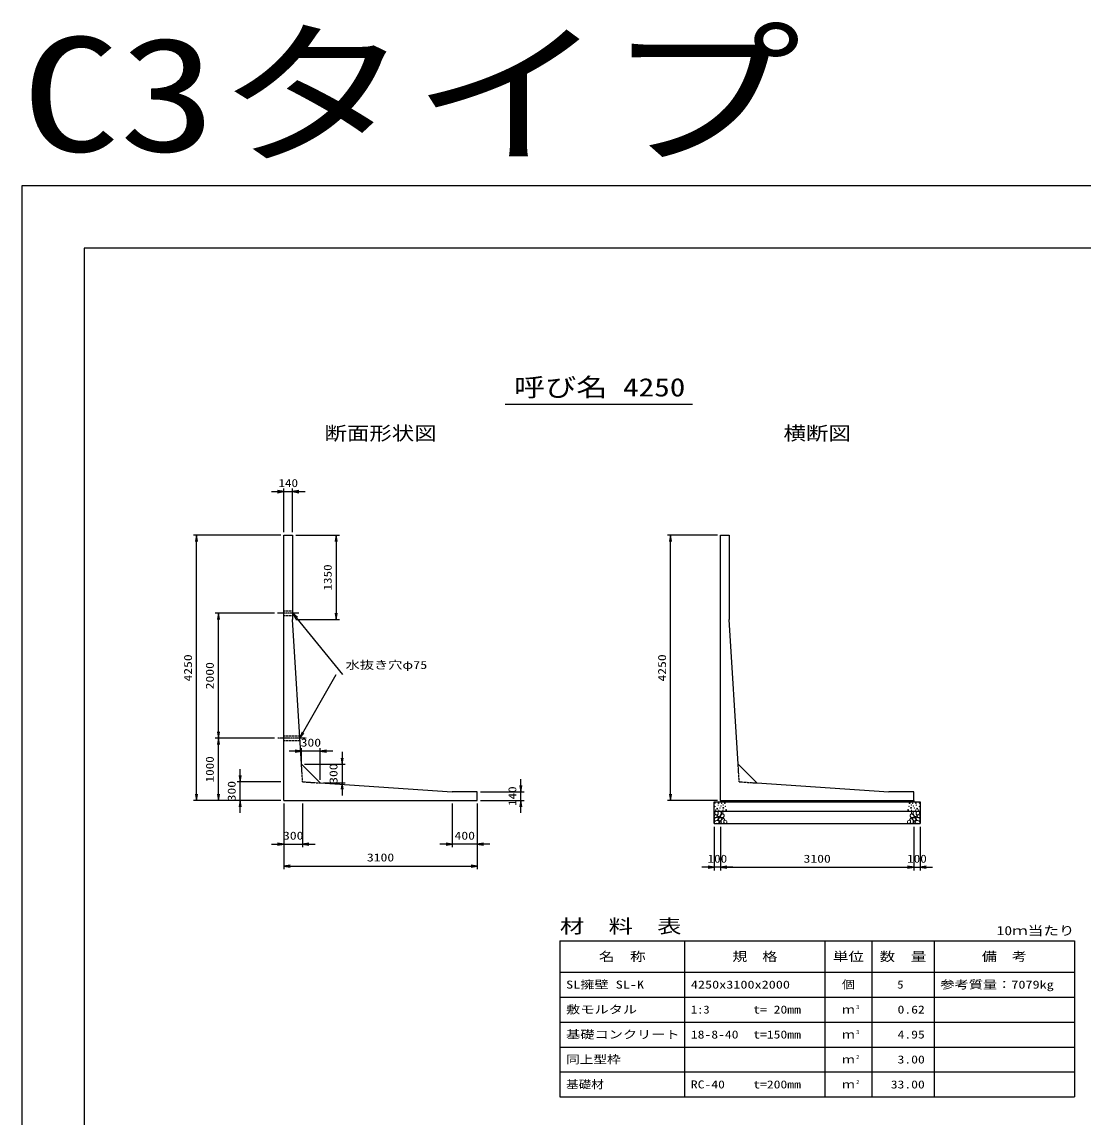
# Model space of a CAD drawing. Units: millimetres at full size. Extents: x 0 to 42050, y 0 to 32328.
# Drawn here: x 0 to 17013, y 14777 to 32328 of the extents above; entities that cross this region are included whole.
import ezdxf
from ezdxf.enums import TextEntityAlignment as Align

# ---------------------------------------------------------------- set-up
doc = ezdxf.new("R2010")
doc.units = ezdxf.units.MM
doc.linetypes.add('CHAIN', pattern=[18.5, 12, -1.5, 3.5, -1.5])
doc.linetypes.add('DASHED_SPACED', pattern=[12, 6, -6])
for name, color, linetype, lineweight in [('D-BMK', 2, 'CHAIN', 25), ('D-DCR-HCHn', 4, 'Continuous', 9), ('D-MTR-FRAM', 7, 'Continuous', 25), ('D-MTR-LINE', 7, 'Continuous', 25), ('D-STR-DIM', 7, 'Continuous', 25), ('D-STR-STRn', 1, 'Continuous', 25), ('D-STR-TXT', 7, 'Continuous', 25), ('D-TTL', 2, 'Continuous', 25), ('D-TTL-TXT', 7, 'Continuous', 25)]:
    doc.layers.add(name, color=color, linetype=linetype, lineweight=lineweight)
doc.layers.add('D-MTR', color=7, linetype='Continuous')
doc.layers.add('D-MTR-TXT', color=7, linetype='Continuous')
doc.styles.add('ＭＳ ゴシック', font='')
doc.styles.get('ＭＳ ゴシック').set_extended_font_data('MS Gothic')

# ---------------------------------------------------------------- blocks, each defined once
blk = doc.blocks.new('open_arrow')
at = {"color": 0, "linetype": 'Continuous', "lineweight": -2}
blk.add_lwpolyline([(7.5, 1.25), (0, 0), (7.5, -1.25)], dxfattribs=at)

msp = doc.modelspace()

# ---------------------------------------------------------------- linework, layer by layer
at = {"layer": 'D-BMK'}
for p, q in [((4440, 22850), (4100, 22850)), ((4556.923, 20850), (4100, 20850))]:
    msp.add_line(p, q, dxfattribs=at)
at = {"layer": 'D-DCR-HCHn'}
for points in [[(11151.198, 19671.594), (11130.395, 19676.217), (11111.904, 19666.971), (11109.592, 19646.168), (11114.215, 19629.988), (11137.33, 19623.053), (11153.51, 19623.053), (11160.444, 19634.611), (11160.444, 19660.037)], [(11169.69, 19673.906), (11162.756, 19653.102), (11165.067, 19629.988), (11148.887, 19604.562), (11169.69, 19593.005), (11192.805, 19604.562), (11206.673, 19623.053), (11211.296, 19653.102), (11206.673, 19669.283), (11192.805, 19676.217)], [(11213.608, 19669.283), (11213.608, 19641.545), (11225.165, 19634.611), (11236.722, 19641.545), (11239.034, 19657.725), (11236.722, 19671.594), (11220.542, 19676.217)], [(14286.392, 19669.283), (14286.392, 19641.545), (14274.835, 19634.611), (14263.278, 19641.545), (14260.966, 19657.725), (14263.278, 19671.594), (14279.458, 19676.217)], [(14330.31, 19673.906), (14337.244, 19653.102), (14334.933, 19629.988), (14351.113, 19604.562), (14330.31, 19593.005), (14307.195, 19604.562), (14293.327, 19623.053), (14288.704, 19653.102), (14293.327, 19669.283), (14307.195, 19676.217)], [(14348.802, 19671.594), (14369.605, 19676.217), (14388.096, 19666.971), (14390.408, 19646.168), (14385.785, 19629.988), (14362.67, 19623.053), (14346.49, 19623.053), (14339.556, 19634.611), (14339.556, 19660.037)], [(11107.281, 19613.808), (11100.346, 19593.005), (11109.592, 19579.136), (11132.707, 19576.824), (11148.488, 19583.599), (11141.952, 19599.939), (11146.575, 19609.185), (11137.33, 19618.431), (11123.461, 19623.053)], [(11151.155, 19537.009), (11168.277, 19562.692), (11166.137, 19569.112), (11142.594, 19575.533), (11121.192, 19573.393), (11106.21, 19560.551), (11104.07, 19545.57), (11106.21, 19530.588), (11123.332, 19526.308)], [(11159.716, 19483.503), (11174.698, 19489.924), (11178.978, 19511.326), (11170.417, 19526.308), (11155.435, 19530.588), (11136.173, 19528.448), (11114.771, 19519.887), (11104.07, 19507.045), (11104.07, 19492.064), (11110.49, 19483.503), (11136.173, 19485.643)], [(11174.313, 19593.005), (11162.756, 19583.759), (11167.379, 19576.824), (11183.559, 19576.824), (11190.493, 19579.136), (11195.116, 19588.382), (11188.182, 19595.316)], [(11211.082, 19537.009), (11221.783, 19562.692), (11213.222, 19573.393), (11187.539, 19573.393), (11176.838, 19569.112), (11166.137, 19554.131), (11166.137, 19541.289), (11176.838, 19524.167), (11189.679, 19522.027)], [(11206.801, 19489.924), (11206.801, 19515.606), (11196.1, 19522.027), (11185.399, 19515.606), (11183.259, 19500.625), (11185.399, 19487.783), (11200.381, 19483.503)], [(11208.985, 19618.431), (11197.427, 19590.693), (11206.673, 19579.136), (11234.411, 19579.136), (11245.968, 19583.759), (11257.525, 19599.939), (11257.525, 19613.808), (11245.968, 19632.299), (11232.099, 19634.611)], [(11247.466, 19485.643), (11253.886, 19504.905), (11251.746, 19526.308), (11266.728, 19549.85), (11247.466, 19560.551), (11226.063, 19549.85), (11213.222, 19532.728), (11208.941, 19504.905), (11213.222, 19489.924), (11226.063, 19483.503)], [(11243.185, 19560.551), (11253.886, 19569.112), (11249.606, 19575.533), (11234.624, 19575.533), (11228.204, 19573.393), (11223.923, 19564.832), (11230.344, 19558.411)], [(11264.588, 19487.783), (11283.85, 19483.503), (11300.972, 19492.064), (11303.112, 19511.326), (11298.831, 19526.308), (11277.429, 19532.728), (11262.447, 19532.728), (11256.027, 19522.027), (11256.027, 19498.484)], [(14235.412, 19487.783), (14216.15, 19483.503), (14199.028, 19492.064), (14196.888, 19511.326), (14201.169, 19526.308), (14222.571, 19532.728), (14237.553, 19532.728), (14243.973, 19522.027), (14243.973, 19498.484)], [(14252.534, 19485.643), (14246.114, 19504.905), (14248.254, 19526.308), (14233.272, 19549.85), (14252.534, 19560.551), (14273.937, 19549.85), (14286.778, 19532.728), (14291.059, 19504.905), (14286.778, 19489.924), (14273.937, 19483.503)], [(14291.015, 19618.431), (14302.573, 19590.693), (14293.327, 19579.136), (14265.589, 19579.136), (14254.032, 19583.759), (14242.475, 19599.939), (14242.475, 19613.808), (14254.032, 19632.299), (14267.901, 19634.611)], [(14256.815, 19560.551), (14246.114, 19569.112), (14250.394, 19575.533), (14265.376, 19575.533), (14271.796, 19573.393), (14276.077, 19564.832), (14269.656, 19558.411)], [(14288.918, 19537.009), (14278.217, 19562.692), (14286.778, 19573.393), (14312.461, 19573.393), (14323.162, 19569.112), (14333.863, 19554.131), (14333.863, 19541.289), (14323.162, 19524.167), (14310.321, 19522.027)], [(14293.199, 19489.924), (14293.199, 19515.606), (14303.9, 19522.027), (14314.601, 19515.606), (14316.741, 19500.625), (14314.601, 19487.783), (14299.619, 19483.503)], [(14325.687, 19593.005), (14337.244, 19583.759), (14332.621, 19576.824), (14316.441, 19576.824), (14309.507, 19579.136), (14304.884, 19588.382), (14311.818, 19595.316)], [(14340.284, 19483.503), (14325.302, 19489.924), (14321.022, 19511.326), (14329.583, 19526.308), (14344.565, 19530.588), (14363.827, 19528.448), (14385.229, 19519.887), (14395.93, 19507.045), (14395.93, 19492.064), (14389.51, 19483.503), (14363.827, 19485.643)], [(14348.845, 19537.009), (14331.723, 19562.692), (14333.863, 19569.112), (14357.406, 19575.533), (14378.808, 19573.393), (14393.79, 19560.551), (14395.93, 19545.57), (14393.79, 19530.588), (14376.668, 19526.308)], [(14392.719, 19613.808), (14399.654, 19593.005), (14390.408, 19579.136), (14367.293, 19576.824), (14351.512, 19583.599), (14358.048, 19599.939), (14353.425, 19609.185), (14362.67, 19618.431), (14376.539, 19623.053)]]:
    msp.add_lwpolyline(points, close=True, dxfattribs=at)
for centre, radius in [((11110.727, 19807.43), 3), ((11111.869, 19753.919), 3), ((11122.509, 19699.892), 3), ((11146.97, 19719.003), 7.5), ((11162.292, 19775.761), 3), ((11168.964, 19811.655), 7.5), ((11173.125, 19695.822), 3), ((11193.9, 19728.648), 3), ((11207.857, 19762.723), 3), ((11219.403, 19805.014), 3), ((11238.422, 19695.32), 3), ((11245.213, 19732.843), 7.5), ((11242.638, 19778.106), 3), ((11268.974, 19807.67), 7.5), ((11276.654, 19755.19), 3), ((11290.905, 19695.97), 7.5), ((14209.095, 19695.97), 7.5), ((14223.346, 19755.19), 3), ((14231.026, 19807.67), 7.5), ((14254.787, 19732.843), 7.5), ((14257.362, 19778.106), 3), ((14261.578, 19695.32), 3), ((14280.597, 19805.014), 3), ((14292.143, 19762.723), 3), ((14306.1, 19728.648), 3), ((14331.036, 19811.655), 7.5), ((14326.875, 19695.822), 3), ((14337.708, 19775.761), 3), ((14353.03, 19719.003), 7.5), ((14377.491, 19699.892), 3), ((14388.131, 19753.919), 3), ((14389.273, 19807.43), 3)]:
    msp.add_circle(centre, radius, dxfattribs=at)
at = {"layer": 'D-MTR-FRAM'}
for p, q in [((8625, 17600), (16875, 17600)), ((8625, 17600), (8625, 15100)), ((16875, 17600), (16875, 15100)), ((8625, 15100), (16875, 15100))]:
    msp.add_line(p, q, dxfattribs=at)
at = {"layer": 'D-MTR-LINE'}
for p, q in [((10625, 17600), (10625, 15100)), ((12875, 17600), (12875, 15100)), ((13625, 17600), (13625, 15100)), ((14625, 17600), (14625, 15100)), ((8625, 17100), (16875, 17100)), ((8625, 16700), (16875, 16700)), ((8625, 16300), (16875, 16300)), ((8625, 15900), (16875, 15900)), ((8625, 15500), (16875, 15500))]:
    msp.add_line(p, q, dxfattribs=at)
at = {"layer": 'D-STR-DIM'}
for p, q in [((4000, 24800), (4540, 24800)), ((4200, 24150), (4200, 24850)), ((4340, 24150), (4340, 24850)), ((4150, 24100), (2750, 24100)), ((2800, 19850), (2800, 24100)), ((4390, 24100), (5090, 24100)), ((5040, 24100), (5040, 22750)), ((11150, 24100), (10350, 24100)), ((10400, 19850), (10400, 24100)), ((4050, 22850), (3100, 22850)), ((3150, 20850), (3150, 22850)), ((4390, 22750), (5090, 22750)), ((4050, 20850), (3100, 20850)), ((4050, 20850), (3100, 20850)), ((3150, 19850), (3150, 20850)), ((4982.698, 20641.153), (4282.698, 20641.153)), ((4482.698, 20481.153), (4482.698, 20691.153)), ((4782.698, 20181.153), (4782.698, 20691.153)), ((5132.698, 20631.153), (5132.698, 19931.153)), ((4532.698, 20431.153), (5182.698, 20431.153)), ((3500, 19650), (3500, 20350)), ((8000, 19650), (8000, 20190)), ((4150, 20150), (3450, 20150)), ((4832.698, 20131.153), (5182.698, 20131.153)), ((4150, 19850), (2750, 19850)), ((4150, 19850), (3100, 19850)), ((4150, 19850), (3450, 19850)), ((7350, 19990), (8050, 19990)), ((7350, 19850), (8050, 19850)), ((11150, 19850), (10350, 19850)), ((4200, 19800), (4200, 19100)), ((4200, 19800), (4200, 18750)), ((4500, 19800), (4500, 19100)), ((6900, 19800), (6900, 19100)), ((7300, 19800), (7300, 18750)), ((7300, 19800), (7300, 19100)), ((11100, 19430), (11100, 18730)), ((11200, 19430), (11200, 18730)), ((11200, 19430), (11200, 18730)), ((14300, 19430), (14300, 18730)), ((14300, 19430), (14300, 18730)), ((14400, 19430), (14400, 18730)), ((4000, 19150), (4700, 19150)), ((7500, 19150), (6700, 19150)), ((4200, 18800), (7300, 18800)), ((11400, 18780), (10900, 18780)), ((11200, 18780), (14300, 18780)), ((14100, 18780), (14600, 18780))]:
    msp.add_line(p, q, dxfattribs=at)
at = {"layer": 'D-STR-STRn'}
for p, q in [((4200, 19850), (4200, 24100)), ((4200, 24100), (4340, 24100)), ((4340, 24100), (4340, 22750)), ((11200, 19850), (11200, 24100)), ((11200, 24100), (11340, 24100)), ((11340, 24100), (11340, 22750)), ((4482.698, 20431.153), (4340, 22750)), ((11482.698, 20431.153), (11340, 22750)), ((4782.698, 20131.153), (4482.698, 20431.153)), ((11782.698, 20131.153), (11482.698, 20431.153)), ((4782.698, 20131.153), (6900, 19990)), ((11782.698, 20131.153), (13900, 19990)), ((4200, 19850), (7300, 19850)), ((7300, 19990), (6900, 19990)), ((7300, 19850), (7300, 19990)), ((11200, 19850), (14300, 19850)), ((11200, 19850), (11200, 19830)), ((14300, 19990), (13900, 19990)), ((14300, 19850), (14300, 19990)), ((14300, 19850), (14300, 19830)), ((11100, 19480), (11100, 19830)), ((11100, 19830), (14400, 19830)), ((11100, 19680), (14400, 19680)), ((14400, 19830), (14400, 19480)), ((11100, 19480), (14400, 19480))]:
    msp.add_line(p, q, dxfattribs=at)
at = {"layer": 'D-STR-STRn', "linetype": 'DASHED_SPACED'}
for p, q in [((4200, 22887.5), (4340, 22887.5)), ((4200, 22812.5), (4340, 22812.5)), ((4200, 20887.5), (4454.615, 20887.5)), ((4200, 20812.5), (4459.231, 20812.5))]:
    msp.add_line(p, q, dxfattribs=at)
at = {"layer": 'D-STR-STRn', "color": 2, "linetype": 'DASHED_SPACED'}
for p, q in [((4500, 20150), (4482.698, 20431.153)), ((11500, 20150), (11482.698, 20431.153)), ((4500, 20150), (4782.698, 20131.153)), ((11500, 20150), (11782.698, 20131.153))]:
    msp.add_line(p, q, dxfattribs=at)
at = {"layer": 'D-STR-TXT'}
for p, q in [((4340, 22850), (5140, 21870)), ((4456.923, 20850), (5040, 21870))]:
    msp.add_line(p, q, dxfattribs=at)
at = {"layer": 'D-TTL'}
for points in [[(0, 0), (42050, 0), (42050, 29700), (0, 29700)], [(1000, 1000), (41050, 1000), (41050, 28700), (1000, 28700)]]:
    msp.add_lwpolyline(points, close=True, dxfattribs=at)
at = {"layer": 'D-TTL-TXT'}
msp.add_line((7750, 26200), (10750, 26200), dxfattribs=at)

# ---------------------------------------------------------------- block references
at = {"layer": 'D-STR-DIM', "xscale": 13.3, "yscale": 13.3}
for p, rotation in [((4200, 24800), 180), ((2800, 24100), 270), ((5040, 24100), 270), ((10400, 24100), 270), ((3150, 22850), 270), ((5040, 22750), 90), ((3150, 20850), 90), ((3150, 20850), 270), ((4482.698, 20641.153), 180), ((5132.698, 20431.153), 90), ((3500, 20150), 90), ((5132.698, 20131.153), 270), ((8000, 19990), 90), ((2800, 19850), 90), ((3150, 19850), 90), ((3500, 19850), 270), ((8000, 19850), 270), ((10400, 19850), 90), ((4200, 19150), 180), ((6900, 19150), 180), ((7300, 18800), 180), ((11100, 18780), 180), ((14300, 18780), 180), ((14300, 18780), 180)]:
    msp.add_blockref('open_arrow', p, dxfattribs=dict(at, rotation=rotation))
for p in [(4340, 24800), (4782.698, 20641.153), (4500, 19150), (7300, 19150), (4200, 18800), (11200, 18780), (11200, 18780), (14400, 18780)]:
    msp.add_blockref('open_arrow', p, dxfattribs=at)
at = {"layer": 'D-STR-TXT', "xscale": 13.3, "yscale": 13.3}
for p, rotation in [((4340, 22850), 309.2), ((4456.923, 20850), 60.2)]:
    msp.add_blockref('open_arrow', p, dxfattribs=dict(at, rotation=rotation))

# ---------------------------------------------------------------- texts
at = {"layer": 'D-MTR', "style": 'ＭＳ ゴシック', "width": 1.3}
msp.add_text('材\u3000料\u3000表', height=219.9, dxfattribs=at).set_placement((8625, 17660), align=Align.BOTTOM_LEFT)
at = {"layer": 'D-MTR', "style": 'ＭＳ ゴシック', "width": 1.25}
msp.add_text('10ｍ当たり', height=146.6, dxfattribs=at).set_placement((16875, 17648.333), align=Align.BOTTOM_RIGHT)
at = {"layer": 'D-MTR-TXT', "style": 'ＭＳ ゴシック'}
for s, height, width, p in [('名\u3000称', 146.6, 1.25, (9625, 17350)), ('規\u3000格', 146.6, 1.2, (11750, 17350)), ('単位', 146.6, 1.25, (13250, 17350)), ('数\u3000量', 146.6, 1.25, (14125, 17350)), ('備\u3000考', 146.6, 1.2, (15750, 17350)), ('個', 128.3, 1.2, (13250, 16900)), ('ｍ', 128.3, 1.15, (13250, 16500)), ('ｍ', 128.3, 1.15, (13250, 16100)), ('ｍ', 128.3, 1.15, (13250, 15700)), ('ｍ', 128.3, 1.15, (13250, 15300))]:
    msp.add_text(s, height=height, dxfattribs=dict(at, width=width)).set_placement(p, align=Align.MIDDLE_CENTER)
for s, width, p in [('SL擁壁 SL-K', 1.3, (8725, 16900)), ('4250x3100x2000', 1.3, (10725, 16900)), ('参考質量：7079kg', 1.3, (14725, 16900)), ('敷モルタル', 1.3, (8725, 16500)), ('1:3', 1.15, (10725, 16500)), ('t= 20mm', 1.25, (11725, 16500)), ('基礎コンクリート', 1.3, (8725, 16100)), ('18-8-40', 1.25, (10725, 16100)), ('t=150mm', 1.25, (11725, 16100)), ('同上型枠', 1.25, (8725, 15700)), ('基礎材', 1.15, (8725, 15300)), ('RC-40', 1.25, (10725, 15300)), ('t=200mm', 1.25, (11725, 15300))]:
    msp.add_text(s, height=128.3, dxfattribs=dict(at, width=width)).set_placement(p, align=Align.MIDDLE_LEFT)
for s, width, p in [('5', 1.15, (14133.883, 16900)), ('0.62', 1.25, (14475, 16500)), ('4.95', 1.25, (14475, 16100)), ('3.00', 1.25, (14475, 15700)), ('33.00', 1.25, (14475, 15300))]:
    msp.add_text(s, height=128.3, dxfattribs=dict(at, width=width)).set_placement(p, align=Align.MIDDLE_RIGHT)
at = {"layer": 'D-MTR-TXT', "style": 'ＭＳ ゴシック', "width": 1.15}
for s, p in [('3', (13375, 16488.333)), ('3', (13375, 16088.333)), ('2', (13375, 15688.333)), ('2', (13375, 15288.333))]:
    msp.add_text(s, height=64.15, dxfattribs=at).set_placement(p, align=Align.BOTTOM_LEFT)
at = {"layer": 'D-STR-DIM', "style": 'ＭＳ ゴシック'}
for s, width, p in [('140', 1.2, (4270, 24937.5)), ('300', 1.25, (4632.698, 20778.653)), ('300', 1.25, (4350, 19287.5)), ('400', 1.25, (7100, 19287.5)), ('3100', 1.25, (5750, 18937.5)), ('100', 1.2, (11150, 18917.5)), ('3100', 1.25, (12750, 18917.5)), ('100', 1.2, (14350, 18917.5))]:
    msp.add_text(s, height=128.3, dxfattribs=dict(at, width=width)).set_placement(p, align=Align.MIDDLE_CENTER)
for s, width, p in [('1350', 1.2, (4902.5, 23425)), ('4250', 1.25, (2662.5, 21975)), ('4250', 1.25, (10262.5, 21975)), ('2000', 1.25, (3012.5, 21850)), ('1000', 1.2, (3012.5, 20350)), ('300', 1.25, (4995.198, 20281.153)), ('300', 1.25, (3362.5, 20000)), ('140', 1.2, (7862.5, 19920))]:
    msp.add_text(s, height=128.3, rotation=90, dxfattribs=dict(at, width=width)).set_placement(p, align=Align.MIDDLE_CENTER)
at = {"layer": 'D-STR-TXT', "style": 'ＭＳ ゴシック', "width": 1.3}
msp.add_text('水抜き穴φ75', height=128.3, dxfattribs=at).set_placement((5190, 21920), align=Align.BOTTOM_LEFT)
at = {"layer": 'D-TTL-TXT', "style": 'ＭＳ ゴシック', "width": 1.25}
msp.add_text('C3タイプ', height=1833, dxfattribs=at).set_placement((0, 29700), align=Align.BOTTOM_LEFT)
at = {"layer": 'D-TTL-TXT', "style": 'ＭＳ ゴシック'}
for s, height, width, p in [('呼び名', 293.3, 1.25, (8637.5, 26237.5)), ('4250', 293.3, 1.25, (10137.5, 26237.5)), ('断面形状図', 219.9, 1.2, (5750, 25560)), ('横断図', 219.9, 1.2, (12750, 25560))]:
    msp.add_text(s, height=height, dxfattribs=dict(at, width=width)).set_placement(p, align=Align.BOTTOM_CENTER)

doc.saveas('drawing.dxf')
